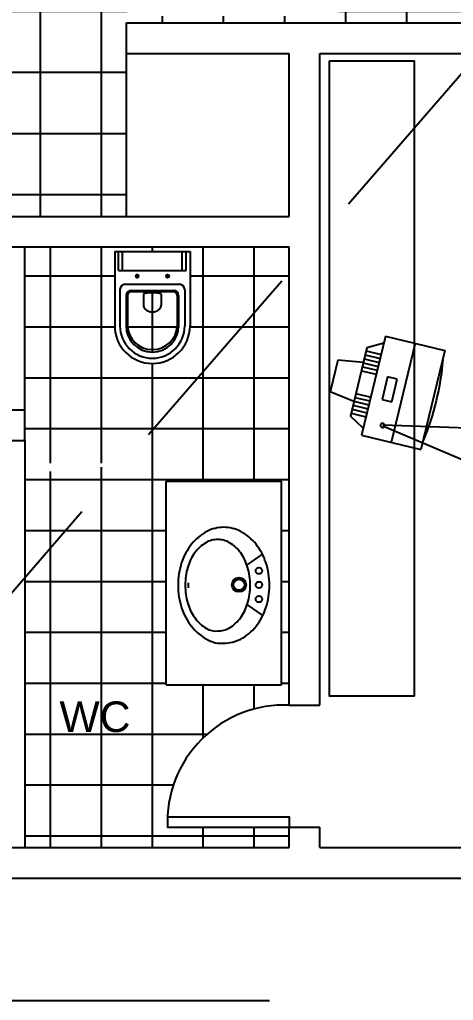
# Model space of a CAD drawing. Extents: x -109 to 1815, y -14679 to 345.
# Drawn here: x 38.598 to 40.729, y -3.058 to 1.759 of the extents above; entities that cross this region are included whole.
import ezdxf

# ---------------------------------------------------------------- set-up
doc = ezdxf.new("R2010")
doc.units = 0
doc.header["$MEASUREMENT"] = 0
doc.linetypes.add('HIDDEN', pattern=[0.375, 0.25, -0.125])
for name, color, linetype in [('corte-esq-ext', 1, 'CONTINUOUS'), ('ESPEC', 2, 'CONTINUOUS'), ('L_DECA', 7, 'CONTINUOUS'), ('MOB', 1, 'CONTINUOUS'), ('PAREDE', 6, 'CONTINUOUS'), ('PEÇWC', 1, 'CONTINUOUS'), ('PILAR', 5, 'CONTINUOUS'), ('PORTA', 3, 'CONTINUOUS'), ('PROJCASA', 3, 'HIDDEN'), ('REG120-160', 4, 'CONTINUOUS'), ('TEXTO', 1, 'CONTINUOUS'), ('UNIDADE', 4, 'CONTINUOUS')]:
    doc.layers.add(name, color=color, linetype=linetype)
doc.styles.add('REGUA120', font='arial.ttf')
pattern_1 = [(0, (0, 0), (0, 0.3), []), (90, (0, 0), (-0.3, 2e-17), [])]
pattern_2 = [(0, (0, 0), (0, 0.25), []), (90, (0, 0), (-0.25, 2e-17), [])]

# ---------------------------------------------------------------- blocks, each defined once
blk = doc.blocks.new('TV-PORT')
at = {"layer": 'MOB'}
for p, q in [((-0.05, 0.25), (0.25, 0.25)), ((-0.05, -0.25), (-0.05, 0.25)), ((0.0407, 0.181), (0.4916, 0.2545)), ((0.1, -0.25), (0.1, 0.25)), ((0.25, -0.25), (0.25, 0.25)), ((-0.05, 0.2152), (-0.125, 0.1719)), ((-0.125, -0.1719), (-0.125, 0.1719)), ((-0.125, 0.1573), (-0.05, 0.1573)), ((0.0392, 0.1765), (0.5584, 0.0689)), ((-0.125, 0.099), (-0.25, 0.0802)), ((-0.125, 0.1373), (-0.05, 0.1373)), ((-0.125, 0.1173), (-0.05, 0.1173)), ((-0.125, 0.0973), (-0.05, 0.0973)), ((-0.25, -0.0802), (-0.25, 0.0802)), ((-0.125, 0.0773), (-0.05, 0.0773)), ((-0.125, 0.0573), (-0.05, 0.0573)), ((0.0066, -0.0581), (0.0066, 0.0565)), ((0.0066, 0.0565), (0.0561, 0.0565)), ((0.0561, 0.0565), (0.0561, -0.0581)), ((-0.125, -0.099), (-0.25, -0.0802)), ((-0.125, -0.0573), (-0.05, -0.0573)), ((-0.125, -0.0773), (-0.05, -0.0773)), ((0.0561, -0.0581), (0.0066, -0.0581)), ((-0.125, -0.0973), (-0.05, -0.0973)), ((-0.125, -0.1173), (-0.05, -0.1173)), ((-0.125, -0.1373), (-0.05, -0.1373)), ((-0.125, -0.1573), (-0.05, -0.1573)), ((-0.05, -0.2152), (-0.125, -0.1719)), ((-0.05, -0.25), (0.25, -0.25))]:
    blk.add_line(p, q, dxfattribs=at)
blk.add_circle((0.039, 0.1793), 0.0102, dxfattribs=at)
blk.add_arc((-1.0199, 0), 1.2861, 350.9067, 9.0933, dxfattribs=at)
blk = doc.blocks.new('A$C6CC62935')
at = {"layer": 'UNIDADE', "xscale": 100.138401981294, "yscale": 100.138401981294, "zscale": 100.138401981294, "rotation": 180}
blk.add_blockref('TV-PORT', (55.92, 25.49), dxfattribs=at)
blk = doc.blocks.new('Bel10')
at = {"layer": 'L_DECA'}
for p, q in [((-18.5, -7.5), (-18.5, -44)), ((-18.5, -7.5), (18.5, -7.5)), ((18.5, -7.5), (18.5, -44))]:
    blk.add_line(p, q, dxfattribs=at)
at = {"layer": 'L_DECA', "color": 1}
for p, q in [((-16.62, -16.8), (-16.62, -7.5)), ((-14.7, -16.8), (-14.7, -7.5)), ((14.7, -16.8), (14.7, -7.5)), ((16.62, -16.8), (16.62, -7.5)), ((-16.62, -16.8), (16.62, -16.8)), ((-13.4, -23.61), (13.4, -23.61)), ((-15.9, -26.11), (-15.9, -44)), ((-10.35, -26.61), (10.35, -26.61)), ((-10.35, -27.21), (10.35, -27.21)), ((-4.4, -28.32), (-4.4, -33.79)), ((4.4, -28.32), (4.4, -33.79)), ((15.9, -26.11), (15.9, -44)), ((-12.85, -29.11), (-12.85, -45.13)), ((-12.25, -29.11), (-12.25, -44)), ((4.41, -32.25), (4.28, -32.25)), ((12.25, -29.11), (12.25, -44)), ((12.85, -29.11), (12.85, -45.13))]:
    blk.add_line(p, q, dxfattribs=at)
for centre in [(-7.5, -19.6), (7.5, -19.6)]:
    blk.add_circle(centre, 0.75, dxfattribs=at)
for centre, radius, start, end in [((-13.4, -26.11), 2.5, 90, 180), ((13.4, -26.11), 2.5, 0, 90), ((-10.35, -29.11), 2.5, 90, 180), ((-10.35, -29.11), 1.9, 90, 180), ((0.61, -52.22), 24.42, 91.4264, 101.8331), ((-0.61, -52.22), 24.42, 78.1669, 88.5736), ((10.35, -29.11), 2.5, 0, 90), ((10.35, -29.11), 1.9, 0, 90), ((-1.7, -33.79), 2.7, 180, 229.1678), ((0, -31.83), 5.3, 229.1678, 310.8322), ((1.7, -33.79), 2.7, 310.8322, 0), ((0, -44), 15.9, 180, 0), ((0, -44), 12.9, 180, 0), ((0, -43.44), 12.26, 182.6006, 357.3994)]:
    blk.add_arc(centre, radius, start, end, dxfattribs=at)
at = {"layer": 'L_DECA'}
blk.add_arc((0, -44), 18.5, 180, 0, dxfattribs=at)

msp = doc.modelspace()

# ---------------------------------------------------------------- hatches: boundary and pattern name
at = {"layer": 'corte-esq-ext'}
h = msp.add_hatch(dxfattribs=at)
h.set_pattern_fill('_USER,_O', color=256, scale=0.3, double=1, pattern_type=0)
h.set_pattern_definition(pattern_1)
h.paths.add_polyline_path([(41.8508, 2.7423), (41.6577, 2.9233), (40.3595, 2.8637), (40.3731, 1.7423), (40.9844, 1.7423)])
h.paths.add_polyline_path([(42.4727, 2.5423), (42.4727, 2.7423), (41.8507, 2.7423), (40.9844, 1.7423), (42.4727, 1.7423), (42.4727, 1.8423), (41.7727, 1.8423, -0.43607)])
h.paths.add_polyline_path([(42.4727, 2.9607), (41.6577, 2.9233), (41.8508, 2.7423), (42.4727, 2.7423)])
h = msp.add_hatch(dxfattribs=at)
h.set_pattern_fill('_USER,_O', color=256, scale=0.3, double=1, pattern_type=0)
h.set_pattern_definition(pattern_1)
h.paths.add_polyline_path([(40.3595, 2.8637), (39.7159, 2.8341), (39.7712, 2.3951), (40.1656, 2.3951), (40.1656, 1.7751), (39.8493, 1.7751), (39.8534, 1.7423), (40.3731, 1.7423)])
h = msp.add_hatch(dxfattribs=at)
h.set_pattern_fill('_USER,_O', color=256, scale=0.3, double=1, pattern_type=0)
h.set_pattern_definition(pattern_1)
h.paths.add_polyline_path([(39.027, 2.8025), (38.2689, 2.7677), (38.2071, 2.5705), (38.2326, 2.5705), (38.2326, 2.5711), (38.2912, 2.5711), (38.2912, 2.5381), (38.3042, 2.5303), (38.3042, 2.4221), (38.3022, 2.4199), (38.3022, 2.4109), (38.294, 2.4109), (38.2912, 2.4078), (38.2912, 1.9057), (38.2282, 1.9057), (37.6382, 1.9057), (37.6382, 1.9356), (37.6381, 1.9356), (37.6381, 1.9527), (37.5795, 1.9527), (37.5795, 2.5038), (37.6381, 2.5038), (37.6381, 2.517), (37.6382, 2.517), (37.6382, 2.5705), (38.2071, 2.5705), (38.2689, 2.7677), (38.1845, 2.7639), (38.1845, 2.7546), (37.9817, 2.7546), (37.4727, 2.7312), (37.4727, 1.7423), (37.4727, 1.6309), (37.5795, 1.6216), (37.5795, 1.8006), (37.6381, 1.8006), (37.6381, 1.8137), (37.6382, 1.8137), (37.6382, 1.8673), (38.2326, 1.8673), (38.2326, 1.8679), (38.2912, 1.8679), (38.2912, 1.8348), (38.3042, 1.827), (38.3042, 1.7189), (38.3022, 1.7167), (38.3022, 1.7077), (38.294, 1.7077), (38.2912, 1.7046), (38.2912, 1.5594), (39.0056, 1.4969)])
h = msp.add_hatch(dxfattribs=at)
h.set_pattern_fill('_USER,_O', color=256, scale=0.3, double=1, pattern_type=0)
h.set_pattern_definition(pattern_1)
h.paths.add_polyline_path([(39.7159, 2.8341), (39.027, 2.8025), (39.0056, 1.4969), (39.1227, 1.4867), (39.1227, 1.5923), (39.1227, 1.7423), (39.8534, 1.7423), (39.8493, 1.7751), (39.1256, 1.7751), (39.1256, 2.3951), (39.7712, 2.3951)])
h = msp.add_hatch(dxfattribs=at)
h.set_pattern_fill('_USER,_O', color=256, scale=0.3, double=1, pattern_type=0)
h.set_pattern_definition(pattern_1)
h.paths.add_polyline_path([(39.1227, 1.4867), (38.2912, 1.5594), (38.2912, 1.2024), (38.2282, 1.2024), (38.1746, 1.2024), (38.4945, 0.7923), (39.1227, 0.7923)])
h = msp.add_hatch(dxfattribs=at)
h.set_pattern_fill('_USER,_O', color=256, scale=0.25, double=1, pattern_type=0)
h.set_pattern_definition(pattern_2)
h.paths.add_polyline_path([(39.9227, 0.5167), (39.9227, 0.6423), (38.6227, 0.6423), (38.6227, -0.1577), (38.6227, -0.3077), (38.6227, -0.4193), (39.1118, -0.4193)])
h.paths.add_polyline_path([(39.065, 0.2549), (39.065, 0.6199), (39.435, 0.6199), (39.435, 0.2549, -1)], flags=16)
h.paths.add_polyline_path([(39.091, 0.2549), (39.091, 0.4338, -0.414214), (39.116, 0.4588), (39.384, 0.4588, -0.414214), (39.409, 0.4338), (39.409, 0.2549, -1)], flags=0)
h.paths.add_polyline_path([(39.1215, 0.2435), (39.1215, 0.4038, -0.414214), (39.1465, 0.4288), (39.3535, 0.4288, -0.414214), (39.3785, 0.4038), (39.3785, 0.2435, -0.915589)], flags=16)
h.paths.add_polyline_path([(39.1275, 0.2549), (39.1275, 0.4038, -0.414214), (39.1465, 0.4228), (39.3535, 0.4228, -0.414214), (39.3725, 0.4038), (39.3725, 0.2549, -0.955612)], flags=0)
h.paths.add_polyline_path([(39.2153, 0.3365, -0.217888), (39.206, 0.3569), (39.206, 0.4117, -0.045439), (39.25, 0.4168, -0.045439), (39.294, 0.4117), (39.294, 0.3569, -0.217888), (39.2847, 0.3365, -0.372217)], flags=0)
h.paths.add_polyline_path([(39.1675, 0.4989, -1), (39.1825, 0.4989, -1)], flags=16)
h.paths.add_polyline_path([(39.3175, 0.4989, -1), (39.3325, 0.4989, -1)], flags=16)
h.paths.add_polyline_path([(39.9227, 0.5167), (39.1118, -0.4193), (39.9227, -0.4193)], flags=16)
h = msp.add_hatch(dxfattribs=at)
h.set_pattern_fill('_USER,_O', color=256, scale=0.25, double=1, pattern_type=0)
h.set_pattern_definition(pattern_2)
h.paths.add_polyline_path([(39.3177, -0.5087), (39.884, -0.5087), (39.884, -1.2439), (39.9227, -1.2453), (39.9227, -0.3611), (39.1024, -0.4302), (38.6227, -0.9839), (38.6227, -1.1985), (39.3177, -1.2235)])
h.paths.add_polyline_path([(39.1024, -0.4302), (38.6227, -0.4706), (38.6227, -0.9839)], flags=16)
h = msp.add_hatch(dxfattribs=at)
h.set_pattern_fill('_USER,_O', color=256, scale=0.25, double=1, pattern_type=0)
h.set_pattern_definition(pattern_2)
h.paths.add_polyline_path([(39.9227, -1.6076), (39.9227, -1.2453), (39.884, -1.2439), (39.884, -1.5087), (39.3177, -1.5087), (39.3177, -1.2235), (38.6227, -1.1985), (38.6227, -2.3077), (39.7727, -2.3077), (39.9227, -2.3077), (39.9227, -2.2077), (39.3241, -2.2077, -0.439189)])

# ---------------------------------------------------------------- linework, layer by layer
at = {"layer": 'PAREDE'}
for p, q in [((39.1227, 1.7423), (42.4727, 1.7423)), ((39.1227, 1.5923), (39.1227, 1.7423)), ((39.1227, 1.5923), (39.7727, 1.5923)), ((39.7727, 1.5923), (39.9227, 1.5923)), ((39.9227, 0.7923), (39.9227, 1.5923)), ((40.0727, 1.5923), (43.2727, 1.5923)), ((40.0727, -1.6076), (40.0727, 1.5923)), ((40.0727, -1.6076), (40.0727, 1.5923)), ((40.0727, -1.6076), (40.0727, 1.5923)), ((37.4727, 0.7923), (39.9227, 0.7923)), ((37.4727, 0.6423), (39.9227, 0.6423)), ((39.9227, -1.6076), (39.9227, 0.6423)), ((37.4727, -0.1577), (38.6227, -0.1577)), ((38.6227, -0.3077), (38.6227, -0.1577)), ((37.4727, -0.3077), (38.6227, -0.3077)), ((39.9227, -1.6076), (40.0727, -1.6076)), ((39.9227, -2.3077), (39.9227, -2.2077)), ((39.9241, -2.2077), (40.0727, -2.2077)), ((40.0727, -2.3077), (40.0727, -2.2077)), ((38.5484, -2.3077), (39.7727, -2.3077)), ((39.7727, -2.3077), (39.9227, -2.3077)), ((39.7727, -2.3077), (39.9227, -2.3077)), ((40.0727, -2.3077), (40.9227, -2.3077)), ((38.5484, -2.4577), (40.9227, -2.4577))]:
    msp.add_line(p, q, dxfattribs=at)
at = {"layer": 'PEÇWC'}
msp.add_line((39.1227, 0.7923), (39.1227, 1.5923), dxfattribs=at)
at = {"layer": 'PORTA', "color": 3}
for p, q in [((38.6227, -0.1577), (38.6227, 0.6423)), ((38.6227, -0.3077), (38.6227, -2.3077))]:
    msp.add_line(p, q, dxfattribs=at)
at = {"layer": 'PORTA', "color": 1}
for p, q in [((39.3177, -0.5087), (39.884, -0.5087)), ((39.3177, -1.5087), (39.3177, -0.5087)), ((39.884, -1.5087), (39.884, -0.5087)), ((39.715, -0.9202), (39.7892, -0.8683)), ((39.4261, -1.0071), (39.4261, -1.0317)), ((39.7154, -1.115), (39.7892, -1.1667)), ((39.3177, -1.5087), (39.884, -1.5087))]:
    msp.add_line(p, q, dxfattribs=at)
for points in [[(39.3761, -1.019, 0.079177), (39.3939, -1.1307, 0.088288), (39.4419, -1.2203, 0.105215), (39.5233, -1.2878, 0.14205), (39.6008, -1.3036, 0.121388), (39.6839, -1.2831, 0.105215), (39.7596, -1.2203, 0.088288), (39.8076, -1.1307, 0.079177), (39.8254, -1.019, 0.079177), (39.8076, -0.9073, 0.088288), (39.7596, -0.8178, 0.105215), (39.6839, -0.7549, 0.121388), (39.6008, -0.7345, 0.121388), (39.5176, -0.7549, 0.105215), (39.4419, -0.8178, 0.088288), (39.3939, -0.9073, 0.079177)], [(39.4112, -1.019, 0.071735), (39.4241, -1.108, 0.083114), (39.458, -1.1779, 0.106704), (39.5168, -1.2315, 0.154551), (39.571, -1.2437, 0.13263), (39.6291, -1.228, 0.106704), (39.684, -1.1779, 0.083114), (39.7179, -1.108, 0.071735), (39.7308, -1.019, 0.071735), (39.7179, -0.9301, 0.083114), (39.684, -0.8602, 0.106704), (39.6291, -0.81, 0.13263), (39.571, -0.7944, 0.13263), (39.5129, -0.81, 0.106704), (39.458, -0.8602, 0.083114), (39.4241, -0.9301, 0.071735)]]:
    msp.add_lwpolyline(points, format="xyb", close=True, dxfattribs=at)
at = {"layer": 'PORTA'}
msp.add_lwpolyline([(39.9241, -2.2077), (39.9241, -2.1577), (39.3241, -2.1577), (39.3241, -2.2077)], close=True, dxfattribs=at)
at = {"layer": 'PORTA', "color": 1}
for centre, radius in [((39.7737, -0.9479), 0.0158), ((39.6756, -1.0169), 0.0351), ((39.6756, -1.0169), 0.027), ((39.7737, -1.0175), 0.0158), ((39.7737, -1.087), 0.0158)]:
    msp.add_circle(centre, radius, dxfattribs=at)
msp.add_arc((39.8991, -2.1827), 0.5755, 87.5104, 182.4896, dxfattribs=at)
at = {"layer": 'PROJCASA', "ltscale": 4}
msp.add_line((41.8508, 2.7423), (36.8262, -3.0577), dxfattribs=at)
at = {"layer": 'PROJCASA', "ltscale": 12}
msp.add_line((36.8262, -3.0577), (52.1262, -3.0577), dxfattribs=at)
at = {"layer": 'TEXTO'}
msp.add_lwpolyline([(40.1202, 1.5566), (40.5364, 1.5566), (40.5364, -1.5643), (40.1202, -1.5643)], close=True, dxfattribs=at)

# ---------------------------------------------------------------- block references
at = {"layer": 'ESPEC', "ltscale": 0.35, "xscale": -0.01, "yscale": 0.01, "zscale": 0.01, "rotation": 346.3636400466042}
msp.add_blockref('A$C6CC62935', (40.8686, -0.4302), dxfattribs=at)
at = {"layer": 'PILAR', "xscale": 0.01, "yscale": 0.01, "zscale": 0.01}
msp.add_blockref('Bel10', (39.25, 0.6949), dxfattribs=at)

# ---------------------------------------------------------------- texts
at = {"layer": 'REG120-160', "ltscale": 0.35, "style": 'REGUA120'}
msp.add_text('WC', height=0.15, dxfattribs=at).set_placement((38.7936, -1.7397))

doc.saveas('drawing.dxf')
